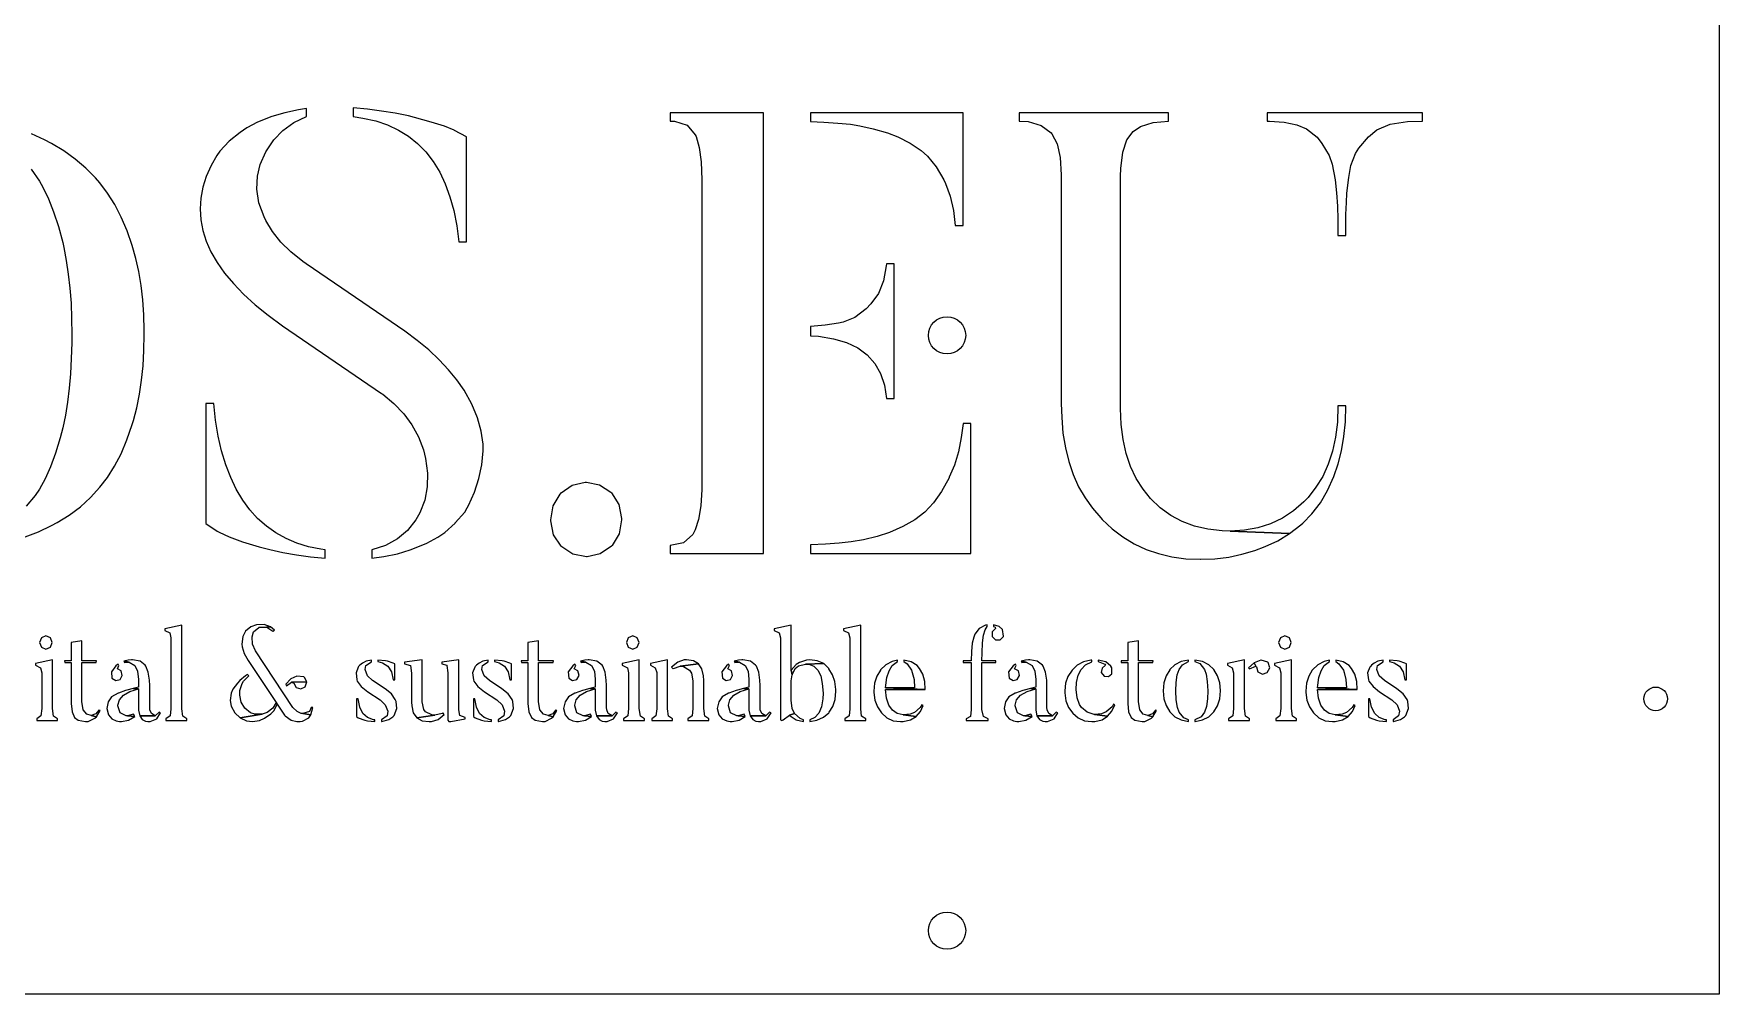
# Model space of a CAD drawing. Header units: millimetres. Extents: x 3735 to 5333, y 3252 to 4770.
# Drawn here: x 4113.5 to 4484.6, y 3818.3 to 4029.7 of the extents above; entities that cross this region are included whole.
import ezdxf

# ---------------------------------------------------------------- set-up
doc = ezdxf.new("R2010")
doc.units = ezdxf.units.MM
doc.layers.get('0').update_dxf_attribs({"color": 18, "true_color": 0x000000})
doc.layers.add('ext', color=18, linetype='Continuous', true_color=0x000000)
doc.layers.add('MASHARAB', color=6, linetype='Continuous', true_color=0xff00ff)

msp = doc.modelspace()

# ---------------------------------------------------------------- linework, layer by layer
at = {"color": 6, "lineweight": 0, "true_color": 0xff00ff}
for points in [[(4173.62, 4013.2), (4171.82, 4012.91), (4168.82, 4012.26), (4165.97, 4011.41), (4162.82, 4010.17), (4160.44, 4008.94), (4159, 4007.94), (4156.61, 4006.02), (4154.5, 4003.85), (4153.85, 4002.88), (4152.58, 4000.64), (4151.53, 3998.26), (4150.79, 3995.88), (4150.32, 3993.49), (4150.17, 3991.11), (4150.32, 3988.73), (4150.76, 3986.37), (4151.5, 3984.02), (4152.55, 3981.67), (4153.91, 3979.32), (4155.56, 3976.99), (4157.53, 3974.67), (4159.76, 3972.34), (4162.32, 3970.02), (4165.17, 3967.7), (4168.35, 3965.4), (4190.12, 3950.52), (4190.38, 3950.31), (4192.85, 3948.25), (4195, 3945.99), (4196.8, 3943.57), (4198.24, 3940.93), (4199.33, 3938.1), (4199.83, 3936.16), (4200.27, 3932.98), (4200.18, 3929.95), (4199.62, 3927.01), (4198.53, 3924.19), (4197.68, 3922.66), (4195.86, 3920.37), (4193.65, 3918.51), (4191.03, 3917.07), (4188, 3916.07), (4188, 3914.28), (4190.65, 3914.6), (4193.65, 3915.22), (4196.44, 3916.07), (4197.03, 3916.31), (4200.09, 3917.57), (4202.5, 3918.84), (4204.03, 3919.92), (4206.33, 3921.98), (4206.36, 3922.04), (4208.45, 3924.34), (4208.97, 3925.31), (4209.24, 3925.84), (4210.59, 3928.75), (4211.56, 3931.75), (4212.21, 3934.78), (4212.53, 3937.84), (4212.48, 3939.37), (4212.09, 3942.22), (4211.27, 3945.16), (4210, 3948.13), (4208.3, 3951.19), (4206.71, 3953.49), (4204.89, 3955.72), (4202.83, 3957.93), (4200.53, 3960.08), (4198, 3962.14), (4195.24, 3964.17), (4173.5, 3979.02), (4172.79, 3979.52), (4170.17, 3981.64), (4167.94, 3983.82), (4166.09, 3986.14), (4164.64, 3988.55), (4164.26, 3989.35), (4163.14, 3992.46), (4162.64, 3995.46), (4162.82, 3998.32), (4163.41, 4000.85), (4164.62, 4003.67), (4166.38, 4006.32), (4168.38, 4008.38), (4170.82, 4010.14), (4173.62, 4011.41)], [(4183.91, 4013.35), (4183.91, 4011.41), (4186.03, 4011.11), (4188.85, 4010.47), (4191.44, 4009.58), (4193.85, 4008.47), (4196.06, 4007.08), (4198.06, 4005.5), (4199.89, 4003.64), (4201.5, 4001.52), (4202.94, 3999.2), (4204.15, 3996.61), (4205.18, 3993.79), (4206.03, 3990.73), (4206.68, 3987.4), (4207.12, 3983.85), (4208.83, 3983.85), (4208.83, 4007), (4206.18, 4008.38), (4206.12, 4008.41), (4203.97, 4009.29), (4201.06, 4010.23), (4197.36, 4011.26), (4196.03, 4011.58), (4193.12, 4012.17), (4190.12, 4012.64), (4187.06, 4013.06)], [(4274.22, 4012.23), (4253.66, 4012.23), (4253.66, 4010.44), (4254.63, 4010.41), (4257.42, 4009.5), (4259.19, 4007.41), (4259.36, 4007.03), (4260.07, 4004.61), (4260.51, 4001.44), (4260.66, 3997.49), (4260.66, 3931.37), (4260.63, 3929.34), (4260.39, 3925.75), (4259.92, 3922.78), (4259.19, 3920.48), (4258.66, 3919.48), (4256.57, 3917.66), (4253.66, 3917.04), (4253.66, 3915.25), (4274.22, 3915.25)], [(4318.14, 4012.23), (4284.52, 4012.23), (4284.52, 4010.32), (4287.52, 4010.2), (4290.57, 4010), (4293.34, 4009.76), (4295.43, 4009.41), (4298.37, 4008.73), (4301.52, 4007.82), (4303.75, 4006.97), (4306.52, 4005.58), (4308.9, 4003.97), (4310.28, 4002.7), (4312.23, 4000.35), (4313.93, 3997.49), (4314.28, 3996.7), (4315.31, 3993.88), (4316.02, 3990.79), (4316.43, 3987.43), (4318.14, 3987.43)], [(4363.38, 4012.23), (4330.52, 4012.23), (4330.52, 4010.44), (4332.49, 4010.32), (4335.35, 4009.47), (4337.52, 4007.82), (4337.67, 4007.64), (4338.85, 4005.44), (4339.52, 4002.44), (4339.76, 3998.61), (4339.76, 3948.31), (4339.85, 3945.19), (4340.14, 3941.78), (4340.67, 3938.54), (4341.44, 3935.51), (4342.38, 3932.66), (4343.58, 3929.98), (4344.99, 3927.51), (4346.61, 3925.22), (4348.47, 3923.1), (4348.79, 3922.75), (4351, 3920.72), (4353.32, 3918.92), (4355.82, 3917.42), (4358.44, 3916.19), (4361.2, 3915.25), (4364.12, 3914.54), (4367.17, 3914.13), (4370.35, 3914.01), (4370.41, 3914.01), (4373.56, 3914.13), (4376.62, 3914.48), (4379.53, 3915.1), (4382.35, 3915.92), (4384.68, 3916.81), (4387.41, 3918.1), (4390.03, 3919.69), (4376.94, 3920.22), (4375.2, 3920.25), (4372.06, 3920.6), (4369.12, 3921.28), (4366.38, 3922.31), (4363.85, 3923.66), (4361.53, 3925.34), (4359.41, 3927.37), (4357.76, 3929.4), (4356.26, 3931.78), (4355.03, 3934.4), (4354.05, 3937.25), (4353.38, 3940.34), (4352.97, 3943.66), (4352.82, 3947.22), (4352.82, 3998.32), (4352.85, 4000.02), (4353.29, 4003.58), (4354.2, 4006.29), (4355.58, 4008.11), (4357.23, 4009.23), (4359.97, 4010.14), (4363.38, 4010.44)], [(4419.27, 4012.23), (4385.12, 4012.23), (4385.12, 4010.44), (4385.62, 4010.44), (4388.8, 4010.2), (4391.59, 4009.61), (4393.77, 4008.7), (4396.06, 4006.88), (4397.09, 4005.47), (4398.71, 4002.88), (4399.41, 4000.94), (4400.03, 3997.49), (4400.33, 3994.61), (4400.56, 3991.7), (4400.56, 3991.64), (4400.65, 3988.88), (4400.68, 3985.23), (4402.39, 3985.23), (4402.39, 3986.2), (4402.44, 3989.88), (4402.53, 3992.52), (4402.62, 3994.55), (4403.06, 3998.05), (4403.5, 4000.67), (4404.5, 4003.29), (4405.3, 4004.44), (4407.42, 4007), (4409.24, 4008.53), (4412.15, 4009.76), (4413.09, 4009.94), (4416.01, 4010.32), (4419.27, 4010.44)], [(4302.99, 3979.02), (4301.25, 3979.02), (4301.22, 3978.61), (4300.64, 3975.31), (4299.52, 3972.49), (4297.84, 3970.23), (4296.78, 3969.14), (4294.28, 3967.23), (4291.78, 3966.22), (4290.72, 3965.96), (4287.81, 3965.49), (4284.52, 3965.25), (4284.52, 3963.2), (4286.34, 3963.08), (4289.63, 3962.55), (4292.49, 3961.69), (4294.96, 3960.52), (4297.05, 3958.99), (4298.69, 3957.11), (4299.96, 3954.87), (4300.81, 3952.31), (4301.25, 3949.4), (4302.99, 3949.4)], [(4153.17, 3948.31), (4151.47, 3948.31), (4151.47, 3921.87), (4153.97, 3920.22), (4154.38, 3919.95), (4156.56, 3918.92), (4159.5, 3917.86), (4163.2, 3916.75), (4165.53, 3916.13), (4168.41, 3915.48), (4171.38, 3914.98), (4174.5, 3914.57), (4177.71, 3914.28), (4177.71, 3916.07), (4176.79, 3916.22), (4174.06, 3916.78), (4171.5, 3917.54), (4169.09, 3918.57), (4166.85, 3919.81), (4164.76, 3921.28), (4162.85, 3922.95), (4161.11, 3924.87), (4159.56, 3927.01), (4158.14, 3929.4), (4156.91, 3931.98), (4155.82, 3934.78), (4154.91, 3937.84), (4154.17, 3941.1), (4153.58, 3944.6)], [(4402.39, 3947.75), (4400.68, 3947.75), (4400.56, 3944.19), (4400.15, 3940.87), (4399.47, 3937.78), (4398.53, 3934.9), (4397.33, 3932.25), (4395.83, 3929.84), (4394.09, 3927.63), (4393.15, 3926.66), (4390.88, 3924.69), (4388.44, 3923.07), (4385.85, 3921.81), (4383.06, 3920.92), (4380.09, 3920.39), (4376.94, 3920.22), (4390.03, 3919.69), (4392.5, 3921.57), (4392.91, 3921.92), (4394.94, 3923.98), (4396.8, 3926.4), (4398.38, 3929.13), (4399.77, 3932.19), (4399.8, 3932.25), (4400.74, 3934.99), (4401.44, 3937.9), (4401.97, 3941.02), (4402.3, 3944.28)], [(4319.84, 3943.9), (4318.14, 3943.9), (4317.76, 3940.84), (4317.11, 3937.66), (4316.23, 3934.72), (4315.11, 3932.04), (4315.05, 3931.93), (4313.4, 3928.93), (4311.64, 3926.4), (4309.7, 3924.34), (4307.55, 3922.69), (4304.9, 3921.19), (4301.93, 3919.92), (4299.22, 3919.04), (4296.25, 3918.31), (4293.49, 3917.86), (4290.87, 3917.54), (4287.84, 3917.31), (4284.52, 3917.16), (4284.52, 3915.25), (4319.84, 3915.25)], [(4235.21, 3914.57), (4232.27, 3915.1), (4229.8, 3916.75), (4229.65, 3916.89), (4228.01, 3919.42), (4227.42, 3922.45), (4227.42, 3922.69), (4227.92, 3925.75), (4229.45, 3928.37), (4229.65, 3928.6), (4232.07, 3930.34), (4234.98, 3930.96), (4235.21, 3930.96), (4238.1, 3930.4), (4240.6, 3928.75), (4240.74, 3928.6), (4242.36, 3926.04), (4242.98, 3923.01), (4242.98, 3922.69), (4242.45, 3919.6), (4240.89, 3917.04), (4240.74, 3916.89), (4238.24, 3915.19), (4235.39, 3914.57)], [(4116.23, 3897.16), (4115.26, 3896.74), (4114.84, 3895.71), (4115.26, 3894.69), (4116.23, 3894.24), (4117.23, 3894.69), (4117.64, 3895.71), (4117.23, 3896.74)], [(4146.17, 3899.48), (4142.41, 3898.72), (4142.41, 3898.33), (4143.49, 3897.83), (4143.76, 3896.71), (4143.76, 3881.12), (4143.61, 3879.54), (4142.67, 3878.89), (4142.67, 3878.51), (4147.26, 3878.51), (4147.26, 3878.89), (4146.35, 3879.51), (4146.17, 3881.12)], [(4164.29, 3899.63), (4162.59, 3899.57), (4161.38, 3899.16), (4160.17, 3898.19), (4159.56, 3897.01), (4159.38, 3895.3), (4159.44, 3894.77), (4159.91, 3893.27), (4160.79, 3891.71), (4166.94, 3882.51), (4167.17, 3882.15), (4168.79, 3879.68), (4168.88, 3879.57), (4170.2, 3878.62), (4171.5, 3878.3), (4172.2, 3878.3), (4172.73, 3878.39), (4174.15, 3879.15), (4174.59, 3879.77), (4172.76, 3880.07), (4172.41, 3880.09), (4171.53, 3880.51), (4170.62, 3881.39), (4162.38, 3893.86), (4161.7, 3895.36), (4161.61, 3896.95), (4161.94, 3898.04), (4163.09, 3899.01), (4163.17, 3899.04), (4164.76, 3899.07), (4165.67, 3899.16)], [(4165.67, 3899.16), (4164.76, 3899.07), (4164.88, 3899.04), (4166.2, 3898.16), (4166.53, 3898.39)], [(4245.42, 3897.16), (4244.45, 3896.74), (4244.04, 3895.71), (4244.45, 3894.69), (4245.42, 3894.24), (4246.42, 3894.69), (4246.83, 3895.71), (4246.42, 3896.74)], [(4280.31, 3899.48), (4276.57, 3898.72), (4276.57, 3898.33), (4277.69, 3897.83), (4277.96, 3896.74), (4277.96, 3878.65), (4278.28, 3878.54), (4278.57, 3878.65), (4279.9, 3879.68), (4281.04, 3880.04), (4280.54, 3881.18), (4280.31, 3882.98), (4280.31, 3887.27), (4280.49, 3888.57), (4280.31, 3889.63)], [(4295.61, 3899.48), (4291.84, 3898.72), (4291.84, 3898.33), (4292.93, 3897.83), (4293.19, 3896.71), (4293.19, 3881.12), (4293.05, 3879.54), (4292.1, 3878.89), (4292.1, 3878.51), (4296.72, 3878.51), (4296.72, 3878.89), (4295.81, 3879.51), (4295.61, 3881.12)], [(4323.43, 3899.57), (4323.05, 3899.48), (4321.7, 3898.8), (4320.73, 3897.51), (4320.49, 3896.89), (4320.17, 3895.51), (4319.99, 3893.74), (4319.9, 3891.63), (4318.14, 3891.63), (4318.17, 3891.27), (4319.9, 3891.27), (4319.9, 3880.92), (4319.76, 3879.42), (4318.84, 3878.86), (4318.84, 3878.51), (4323.64, 3878.51), (4323.64, 3878.86), (4322.61, 3879.42), (4322.29, 3880.92), (4322.29, 3891.27), (4325.32, 3891.27), (4325.37, 3891.63), (4322.29, 3891.63), (4322.31, 3893.45), (4322.43, 3895.63), (4322.67, 3897.3), (4323.02, 3898.51), (4323.43, 3899.19)], [(4324.87, 3899.6), (4324.87, 3899.22), (4325.23, 3899.04), (4325.29, 3898.74), (4324.58, 3898.07), (4324.58, 3897.01), (4325.29, 3896.27), (4326.32, 3896.27), (4327.02, 3897.01), (4327.05, 3897.07), (4326.82, 3898.57), (4326.11, 3899.19)], [(4389, 3897.16), (4388, 3896.74), (4387.59, 3895.71), (4388, 3894.69), (4389, 3894.24), (4389.97, 3894.69), (4390.38, 3895.71), (4389.97, 3896.74)], [(4124.14, 3896.07), (4121.76, 3895.69), (4121.76, 3891.63), (4120.31, 3891.63), (4120.37, 3891.27), (4121.76, 3891.27), (4121.76, 3882.3), (4121.99, 3880.42), (4122.55, 3879.21), (4123.34, 3878.59), (4124.96, 3878.27), (4125.55, 3878.3), (4126.99, 3879.01), (4127.35, 3879.33), (4126.23, 3879.65), (4125.23, 3879.89), (4124.4, 3880.89), (4124.14, 3882.68), (4124.14, 3891.27), (4127.32, 3891.27), (4127.4, 3891.63), (4124.14, 3891.63)], [(4224.71, 3896.07), (4222.33, 3895.69), (4222.33, 3891.63), (4220.89, 3891.63), (4220.95, 3891.27), (4222.33, 3891.27), (4222.33, 3882.3), (4222.56, 3880.42), (4223.12, 3879.21), (4223.92, 3878.59), (4225.54, 3878.27), (4226.12, 3878.3), (4227.57, 3879.01), (4227.92, 3879.33), (4226.8, 3879.65), (4225.77, 3879.89), (4224.98, 3880.89), (4224.71, 3882.68), (4224.71, 3891.27), (4227.89, 3891.27), (4227.98, 3891.63), (4224.71, 3891.63)], [(4356.76, 3896.07), (4354.38, 3895.69), (4354.38, 3891.63), (4352.91, 3891.63), (4352.97, 3891.27), (4354.38, 3891.27), (4354.38, 3882.3), (4354.58, 3880.42), (4355.17, 3879.21), (4355.94, 3878.59), (4357.58, 3878.27), (4358.14, 3878.3), (4359.59, 3879.01), (4359.94, 3879.33), (4358.82, 3879.65), (4357.82, 3879.89), (4357.03, 3880.89), (4356.76, 3882.68), (4356.76, 3891.27), (4359.94, 3891.27), (4360, 3891.63), (4356.76, 3891.63)], [(4117.7, 3891.89), (4113.93, 3891.07), (4113.93, 3890.74), (4115.05, 3890.15), (4115.31, 3889.04), (4115.31, 3881.15), (4115.14, 3879.54), (4114.2, 3878.89), (4114.2, 3878.51), (4118.81, 3878.51), (4118.81, 3878.89), (4117.9, 3879.51), (4117.7, 3881.15)], [(4132.14, 3890.89), (4131.64, 3890.54), (4130.64, 3889.24), (4130.76, 3887.86), (4131.61, 3887.36), (4132.55, 3887.57), (4133.02, 3888.45), (4132.79, 3889.45), (4131.96, 3889.92), (4132.29, 3890.6)], [(4135.32, 3891.89), (4135.05, 3891.89), (4134.32, 3891.8), (4133.4, 3891.6), (4134.55, 3891.39), (4135.79, 3890.66), (4136.41, 3889.36), (4136.61, 3887.54), (4136.61, 3885.89), (4135.43, 3885.57), (4136.61, 3885.51), (4136.61, 3880.77), (4136.88, 3879.54), (4140.32, 3879.59), (4139.46, 3880.09), (4139.11, 3880.89), (4139.08, 3881.39), (4139.08, 3886.21), (4139.02, 3887.42), (4138.76, 3889.13), (4138.26, 3890.45), (4138.11, 3890.68), (4136.96, 3891.6)], [(4133.4, 3891.6), (4133.52, 3891.27), (4134.55, 3891.39)], [(4187.88, 3891.83), (4186.74, 3891.6), (4185.91, 3891.18), (4185.35, 3890.74), (4185.06, 3890.42), (4184.97, 3890.27), (4184.5, 3889.01), (4184.65, 3887.48), (4184.77, 3887.18), (4185.65, 3886.01), (4187.09, 3884.8), (4189.85, 3883.07), (4190.94, 3882.01), (4191.5, 3880.59), (4191.33, 3879.54), (4190.09, 3878.68), (4190.09, 3878.3), (4190.15, 3878.3), (4191.71, 3878.77), (4192.62, 3879.33), (4192.88, 3879.65), (4193.47, 3881.15), (4193.33, 3882.71), (4193.15, 3883.12), (4192.3, 3884.39), (4190.91, 3885.51), (4188.15, 3887.3), (4187, 3888.36), (4186.5, 3889.74), (4186.65, 3890.6), (4187.88, 3891.45)], [(4189.3, 3891.83), (4189.3, 3891.48), (4190.35, 3891.21), (4191.5, 3890.45), (4192.3, 3889.21), (4192.68, 3887.51), (4193.06, 3887.51), (4193.06, 3890.98), (4192.68, 3891.18), (4191.41, 3891.6), (4190.97, 3891.66)], [(4199.06, 3891.89), (4195.18, 3891.39), (4195.18, 3891.01), (4196.53, 3890.66), (4196.53, 3890.63), (4196.71, 3888.95), (4196.71, 3882.54), (4196.77, 3881.74), (4197.12, 3880.21), (4197.88, 3879.12), (4201.89, 3879.68), (4201.21, 3879.74), (4199.83, 3880.42), (4199.41, 3880.95), (4199.06, 3882.62)], [(4207.12, 3891.89), (4203.42, 3891.39), (4203.42, 3891.01), (4204.53, 3890.68), (4204.53, 3890.66), (4204.71, 3889.01), (4204.71, 3878.71), (4204.74, 3878.57), (4204.92, 3878.33), (4205.39, 3878.3), (4208.5, 3878.86), (4208.5, 3879.18), (4207.39, 3879.62), (4207.12, 3880.89)], [(4213.56, 3891.83), (4212.42, 3891.6), (4211.59, 3891.18), (4211.06, 3890.74), (4210.74, 3890.42), (4210.68, 3890.27), (4210.18, 3889.01), (4210.36, 3887.48), (4210.47, 3887.18), (4211.33, 3886.01), (4212.77, 3884.8), (4215.53, 3883.07), (4216.65, 3882.01), (4217.18, 3880.59), (4217.01, 3879.54), (4215.8, 3878.68), (4215.8, 3878.3), (4215.86, 3878.3), (4217.42, 3878.77), (4218.3, 3879.33), (4218.59, 3879.65), (4219.18, 3881.15), (4219.01, 3882.71), (4218.86, 3883.12), (4217.98, 3884.39), (4216.62, 3885.51), (4213.86, 3887.3), (4212.68, 3888.36), (4212.21, 3889.74), (4212.36, 3890.6), (4213.56, 3891.45)], [(4215.01, 3891.83), (4215.01, 3891.48), (4216.03, 3891.21), (4217.21, 3890.45), (4217.98, 3889.21), (4218.39, 3887.51), (4218.74, 3887.51), (4218.74, 3890.98), (4218.39, 3891.18), (4217.09, 3891.6), (4216.65, 3891.66)], [(4232.71, 3890.89), (4232.21, 3890.54), (4231.18, 3889.24), (4231.33, 3887.86), (4232.18, 3887.36), (4233.13, 3887.57), (4233.6, 3888.45), (4233.36, 3889.45), (4232.54, 3889.92), (4232.86, 3890.6)], [(4235.86, 3891.89), (4235.63, 3891.89), (4234.89, 3891.8), (4233.95, 3891.6), (4235.1, 3891.39), (4236.36, 3890.66), (4236.98, 3889.36), (4237.18, 3887.54), (4237.18, 3885.89), (4235.98, 3885.57), (4237.18, 3885.51), (4237.18, 3880.77), (4237.45, 3879.54), (4240.89, 3879.59), (4240.04, 3880.09), (4239.69, 3880.89), (4239.66, 3881.39), (4239.66, 3886.21), (4239.6, 3887.42), (4239.33, 3889.13), (4238.83, 3890.45), (4238.66, 3890.68), (4237.54, 3891.6)], [(4233.95, 3891.6), (4234.1, 3891.27), (4235.1, 3891.39)], [(4246.86, 3891.89), (4243.13, 3891.07), (4243.13, 3890.74), (4244.24, 3890.15), (4244.51, 3889.04), (4244.51, 3881.15), (4244.33, 3879.54), (4243.39, 3878.89), (4243.39, 3878.51), (4248.01, 3878.51), (4248.01, 3878.89), (4247.1, 3879.51), (4246.86, 3881.15)], [(4253.07, 3891.89), (4249.3, 3891.07), (4249.3, 3890.74), (4250.39, 3890.15), (4250.69, 3889.07), (4250.69, 3881.12), (4250.51, 3879.54), (4249.6, 3878.89), (4249.6, 3878.51), (4254.19, 3878.51), (4254.19, 3878.89), (4253.28, 3879.51), (4253.07, 3881.12)], [(4257.28, 3891.89), (4256.78, 3891.86), (4255.33, 3891.36), (4253.98, 3890.3), (4254.33, 3889.92), (4254.36, 3889.95), (4255.86, 3890.48), (4259.89, 3891.01), (4258.78, 3891.68)], [(4259.89, 3891.01), (4255.86, 3890.48), (4256.63, 3890.39), (4257.92, 3889.63), (4258.36, 3888.95), (4258.66, 3887.27), (4258.66, 3881.15), (4258.51, 3879.54), (4257.57, 3878.86), (4257.57, 3878.51), (4262.19, 3878.51), (4262.19, 3878.86), (4261.28, 3879.51), (4261.04, 3881.15), (4261.04, 3887.36), (4261.01, 3888.33), (4260.63, 3889.89)], [(4266.51, 3890.89), (4266.04, 3890.54), (4265.01, 3889.24), (4265.16, 3887.86), (4266.01, 3887.36), (4266.92, 3887.57), (4267.42, 3888.45), (4267.19, 3889.45), (4266.37, 3889.92), (4266.69, 3890.6)], [(4269.69, 3891.89), (4269.45, 3891.89), (4268.72, 3891.8), (4267.78, 3891.6), (4268.92, 3891.39), (4270.19, 3890.66), (4270.81, 3889.36), (4271.01, 3887.54), (4271.01, 3885.89), (4269.81, 3885.57), (4271.01, 3885.51), (4271.01, 3880.77), (4271.25, 3879.54), (4274.72, 3879.59), (4273.87, 3880.09), (4273.51, 3880.89), (4273.48, 3881.39), (4273.48, 3886.21), (4273.43, 3887.42), (4273.16, 3889.13), (4272.66, 3890.45), (4272.48, 3890.68), (4271.37, 3891.6)], [(4267.78, 3891.6), (4267.92, 3891.27), (4268.92, 3891.39)], [(4284.43, 3891.89), (4283.66, 3891.83), (4282.1, 3891.3), (4281.37, 3890.83), (4280.31, 3889.63), (4280.49, 3888.57), (4281.16, 3889.95), (4281.9, 3890.57), (4283.46, 3890.95), (4287.46, 3891.04), (4286.04, 3891.68)], [(4287.46, 3891.04), (4283.46, 3890.95), (4284.19, 3890.89), (4285.31, 3890.45), (4286.19, 3889.6), (4286.81, 3888.33), (4287.16, 3886.65), (4287.31, 3884.57), (4287.25, 3883.33), (4286.96, 3881.51), (4286.4, 3880.12), (4285.54, 3879.18), (4284.43, 3878.68), (4284.43, 3878.3), (4285.96, 3878.59), (4287.4, 3879.24), (4288.57, 3880.24), (4288.66, 3880.36), (4289.49, 3881.62), (4289.99, 3883.15), (4290.13, 3884.95), (4290.13, 3885.36), (4289.93, 3887.1), (4289.43, 3888.6), (4288.6, 3889.92), (4288.6, 3889.95)], [(4303.72, 3891.83), (4302.52, 3891.54), (4301.14, 3890.8), (4299.96, 3889.68), (4299.93, 3889.63), (4299.14, 3888.27), (4298.66, 3886.71), (4298.52, 3884.95), (4298.52, 3884.71), (4298.72, 3883.01), (4299.28, 3881.51), (4300.19, 3880.18), (4301.34, 3879.12), (4302.75, 3878.48), (4304.34, 3878.27), (4304.96, 3878.27), (4306.55, 3878.65), (4307.81, 3879.42), (4304.96, 3879.74), (4303.67, 3880.07), (4302.58, 3880.8), (4301.78, 3881.92), (4301.28, 3883.42), (4301.08, 3885.33), (4309.81, 3885.33), (4301.08, 3885.71), (4301.11, 3886.3), (4301.34, 3888.01), (4301.84, 3889.48), (4302.55, 3890.6), (4303.72, 3891.48)], [(4305.11, 3891.83), (4305.11, 3891.48), (4305.81, 3891.01), (4306.78, 3889.57), (4306.96, 3889.1), (4307.34, 3887.57), (4307.46, 3885.71), (4301.08, 3885.71), (4309.81, 3885.33), (4309.7, 3887.13), (4309.28, 3888.71), (4308.58, 3889.95), (4308.02, 3890.6), (4306.72, 3891.42)], [(4329.67, 3890.89), (4329.17, 3890.54), (4328.14, 3889.24), (4328.29, 3887.86), (4329.14, 3887.36), (4330.08, 3887.57), (4330.55, 3888.45), (4330.32, 3889.45), (4329.49, 3889.92), (4329.82, 3890.6)], [(4332.85, 3891.89), (4332.58, 3891.89), (4331.85, 3891.8), (4330.9, 3891.6), (4332.05, 3891.39), (4333.32, 3890.66), (4333.93, 3889.36), (4334.14, 3887.54), (4334.14, 3885.89), (4332.96, 3885.57), (4334.14, 3885.51), (4334.14, 3880.77), (4334.4, 3879.54), (4337.85, 3879.59), (4336.99, 3880.09), (4336.64, 3880.89), (4336.61, 3881.39), (4336.61, 3886.21), (4336.55, 3887.42), (4336.29, 3889.13), (4335.79, 3890.45), (4335.64, 3890.68), (4334.49, 3891.6)], [(4330.9, 3891.6), (4331.05, 3891.27), (4332.05, 3891.39)], [(4346.47, 3891.83), (4346.26, 3891.8), (4344.67, 3891.45), (4343.29, 3890.71), (4342.14, 3889.63), (4341.23, 3888.24), (4340.7, 3886.71), (4340.52, 3885.04), (4340.52, 3884.6), (4340.79, 3882.89), (4341.38, 3881.42), (4342.29, 3880.15), (4343.49, 3879.12), (4344.91, 3878.48), (4346.47, 3878.27), (4347.14, 3878.3), (4348.73, 3878.65), (4349.97, 3879.45), (4347.05, 3879.83), (4346.97, 3879.83), (4345.49, 3880.33), (4344.23, 3881.39), (4343.79, 3882.04), (4343.26, 3883.51), (4343.05, 3885.36), (4343.14, 3886.86), (4343.49, 3888.51), (4344.11, 3889.74), (4345.11, 3890.77), (4346.47, 3891.45)], [(4347.88, 3891.83), (4347.88, 3891.48), (4349.35, 3890.92), (4349.5, 3890.68), (4348.73, 3890.07), (4348.58, 3889.1), (4349.17, 3888.27), (4350.14, 3888.18), (4350.91, 3888.77), (4350.91, 3890.15), (4350.67, 3890.48), (4349.55, 3891.42)], [(4367.79, 3891.83), (4366.17, 3891.51), (4364.79, 3890.8), (4363.67, 3889.74), (4363.67, 3889.71), (4362.85, 3888.36), (4362.35, 3886.8), (4362.2, 3885.07), (4362.35, 3883.33), (4362.85, 3881.8), (4363.67, 3880.45), (4364.76, 3879.36), (4366.14, 3878.65), (4367.79, 3878.3), (4367.79, 3878.68), (4366.73, 3879.12), (4365.7, 3880.39), (4365.35, 3881.42), (4365.09, 3883.04), (4365, 3885.07), (4365.06, 3886.86), (4365.29, 3888.54), (4365.7, 3889.77), (4366.44, 3890.77), (4367.79, 3891.48)], [(4369.2, 3891.83), (4369.2, 3891.48), (4370.26, 3891.04), (4371.29, 3889.77), (4371.65, 3888.74), (4371.91, 3887.13), (4372, 3885.07), (4371.94, 3883.3), (4371.7, 3881.62), (4371.29, 3880.39), (4370.56, 3879.36), (4369.2, 3878.68), (4369.2, 3878.3), (4369.23, 3878.3), (4370.88, 3878.65), (4372.23, 3879.36), (4373.35, 3880.45), (4374.18, 3881.77), (4374.65, 3883.33), (4374.82, 3885.07), (4374.82, 3885.1), (4374.65, 3886.83), (4374.18, 3888.36), (4373.35, 3889.74), (4372.23, 3890.8), (4370.85, 3891.51)], [(4380.09, 3891.89), (4376.32, 3891.07), (4376.32, 3890.74), (4377.41, 3890.15), (4377.68, 3889.04), (4377.68, 3881.15), (4377.53, 3879.54), (4376.59, 3878.89), (4376.59, 3878.51), (4381.21, 3878.51), (4381.21, 3878.89), (4380.32, 3879.51), (4380.09, 3881.15)], [(4382.21, 3891.24), (4380.97, 3890.15), (4381.21, 3889.86), (4382.56, 3890.51)], [(4383.77, 3891.8), (4383.68, 3891.8), (4382.21, 3891.24), (4382.56, 3890.51), (4382.71, 3890.33), (4383, 3889.24), (4384.06, 3888.71), (4385.12, 3889.07), (4385.68, 3890.13), (4385.32, 3891.27), (4385.24, 3891.36)], [(4390.44, 3891.89), (4386.68, 3891.07), (4386.68, 3890.74), (4387.82, 3890.15), (4388.06, 3889.04), (4388.06, 3881.15), (4387.88, 3879.54), (4386.97, 3878.89), (4386.97, 3878.51), (4391.56, 3878.51), (4391.56, 3878.89), (4390.65, 3879.51), (4390.44, 3881.15)], [(4398.83, 3891.83), (4397.62, 3891.54), (4396.24, 3890.8), (4395.06, 3889.68), (4395.03, 3889.63), (4394.24, 3888.27), (4393.77, 3886.71), (4393.62, 3884.95), (4393.62, 3884.71), (4393.83, 3883.01), (4394.38, 3881.51), (4395.27, 3880.18), (4396.44, 3879.12), (4397.86, 3878.48), (4399.44, 3878.27), (4400.03, 3878.27), (4401.65, 3878.65), (4402.91, 3879.42), (4400.06, 3879.74), (4398.77, 3880.07), (4397.68, 3880.8), (4396.88, 3881.92), (4396.38, 3883.42), (4396.18, 3885.33), (4404.92, 3885.33), (4396.18, 3885.71), (4396.21, 3886.3), (4396.44, 3888.01), (4396.94, 3889.48), (4397.65, 3890.6), (4398.83, 3891.48)], [(4400.21, 3891.83), (4400.21, 3891.48), (4400.89, 3891.01), (4401.89, 3889.57), (4402.06, 3889.1), (4402.44, 3887.57), (4402.56, 3885.71), (4396.18, 3885.71), (4404.92, 3885.33), (4404.8, 3887.13), (4404.39, 3888.71), (4403.68, 3889.95), (4403.12, 3890.6), (4401.8, 3891.42)], [(4410.59, 3891.83), (4409.45, 3891.6), (4408.62, 3891.18), (4408.09, 3890.74), (4407.8, 3890.42), (4407.71, 3890.27), (4407.21, 3889.01), (4407.39, 3887.48), (4407.5, 3887.18), (4408.39, 3886.01), (4409.8, 3884.8), (4412.56, 3883.07), (4413.68, 3882.01), (4414.21, 3880.59), (4414.03, 3879.54), (4412.83, 3878.68), (4412.83, 3878.3), (4412.89, 3878.3), (4414.45, 3878.77), (4415.33, 3879.33), (4415.62, 3879.65), (4416.21, 3881.15), (4416.06, 3882.71), (4415.89, 3883.12), (4415, 3884.39), (4413.65, 3885.51), (4410.89, 3887.3), (4409.71, 3888.36), (4409.24, 3889.74), (4409.39, 3890.6), (4410.59, 3891.45)], [(4412.03, 3891.83), (4412.03, 3891.48), (4413.06, 3891.21), (4414.24, 3890.45), (4415.03, 3889.21), (4415.42, 3887.51), (4415.77, 3887.51), (4415.77, 3890.98), (4415.42, 3891.18), (4414.12, 3891.6), (4413.68, 3891.66)], [(4135.43, 3885.57), (4134.08, 3885.18), (4133.76, 3885.1), (4132.2, 3884.54), (4132.11, 3884.51), (4130.7, 3883.71), (4129.96, 3882.65), (4129.64, 3881.18), (4129.99, 3879.77), (4130.73, 3878.89), (4131.7, 3878.45), (4132.43, 3878.3), (4132.76, 3878.27), (4132.88, 3878.27), (4134.43, 3878.57), (4135.79, 3879.42), (4134.23, 3879.54), (4133.93, 3879.57), (4132.61, 3880.24), (4132.08, 3881.74), (4132.08, 3881.92), (4132.4, 3883.1), (4133.29, 3884.07), (4134.7, 3884.89), (4136.61, 3885.51)], [(4160.64, 3888.65), (4160.17, 3888.36), (4158.91, 3887.33), (4158.38, 3886.77), (4157.38, 3885.39), (4157, 3884.57), (4156.79, 3882.92), (4157.03, 3881.71), (4157.85, 3880.18), (4158.97, 3879.09), (4163.82, 3879.89), (4162.26, 3879.92), (4161.29, 3880.24), (4160.06, 3881.24), (4159.23, 3882.57), (4158.91, 3884.12), (4158.94, 3885.15), (4159.41, 3886.65), (4159.73, 3887.18), (4160.88, 3888.33)], [(4171.47, 3888.27), (4170.17, 3887.71), (4169.03, 3886.51), (4169.12, 3886.33), (4169.23, 3886.15), (4170.29, 3886.98), (4173.68, 3887.07), (4173.15, 3888.01), (4173, 3888.13)], [(4173.68, 3887.07), (4170.29, 3886.98), (4170.85, 3886.74), (4171.35, 3885.8), (4172.38, 3885.48), (4173.32, 3885.95)], [(4235.98, 3885.57), (4234.65, 3885.18), (4234.33, 3885.1), (4232.74, 3884.54), (4232.68, 3884.51), (4231.27, 3883.71), (4230.54, 3882.65), (4230.21, 3881.18), (4230.57, 3879.77), (4231.3, 3878.89), (4232.27, 3878.45), (4233.01, 3878.3), (4233.33, 3878.27), (4233.45, 3878.27), (4235.01, 3878.57), (4236.36, 3879.42), (4234.8, 3879.54), (4234.48, 3879.57), (4233.15, 3880.24), (4232.65, 3881.74), (4232.65, 3881.92), (4232.98, 3883.1), (4233.86, 3884.07), (4235.24, 3884.89), (4237.18, 3885.51)], [(4269.81, 3885.57), (4268.45, 3885.18), (4268.16, 3885.1), (4266.57, 3884.54), (4266.51, 3884.51), (4265.1, 3883.71), (4264.37, 3882.65), (4264.04, 3881.18), (4264.39, 3879.77), (4265.13, 3878.89), (4266.1, 3878.45), (4266.84, 3878.3), (4267.16, 3878.27), (4267.28, 3878.27), (4268.84, 3878.57), (4270.19, 3879.42), (4268.63, 3879.54), (4268.31, 3879.57), (4266.98, 3880.24), (4266.48, 3881.74), (4266.48, 3881.92), (4266.81, 3883.1), (4267.69, 3884.07), (4269.07, 3884.89), (4271.01, 3885.51)], [(4332.96, 3885.57), (4331.61, 3885.18), (4331.29, 3885.1), (4329.7, 3884.54), (4329.64, 3884.51), (4328.23, 3883.71), (4327.49, 3882.65), (4327.17, 3881.18), (4327.52, 3879.77), (4328.26, 3878.89), (4329.23, 3878.45), (4329.96, 3878.3), (4330.29, 3878.27), (4330.4, 3878.27), (4331.96, 3878.57), (4333.32, 3879.42), (4331.76, 3879.54), (4331.43, 3879.57), (4330.11, 3880.24), (4329.61, 3881.74), (4329.61, 3881.92), (4329.93, 3883.1), (4330.82, 3884.07), (4332.23, 3884.89), (4334.14, 3885.51)], [(4166.94, 3882.51), (4166.17, 3881.24), (4164.94, 3880.27), (4163.82, 3879.89), (4158.97, 3879.09), (4160.41, 3878.45), (4161.73, 3878.27), (4163.26, 3878.51), (4164.38, 3879.01), (4165.73, 3879.98), (4166.47, 3880.74), (4167.17, 3882.15)], [(4175, 3881.42), (4174.65, 3881.42), (4174.26, 3880.54), (4172.76, 3880.07), (4174.59, 3879.77)], [(4184.94, 3883.27), (4184.62, 3883.27), (4184.62, 3879.39), (4185, 3879.15), (4186.41, 3878.62), (4187.03, 3878.48), (4188.68, 3878.3), (4188.68, 3878.65), (4188.35, 3878.71), (4187.03, 3879.18), (4186.03, 3880.09), (4185.32, 3881.45)], [(4210.65, 3883.27), (4210.33, 3883.27), (4210.33, 3879.39), (4210.71, 3879.15), (4212.12, 3878.62), (4212.71, 3878.48), (4214.36, 3878.3), (4214.36, 3878.65), (4214.06, 3878.71), (4212.74, 3879.18), (4211.71, 3880.09), (4211.03, 3881.45)], [(4309.08, 3882.01), (4308.72, 3881.36), (4307.46, 3880.27), (4306.52, 3879.89), (4304.96, 3879.74), (4307.81, 3879.42), (4308.75, 3880.48), (4309.37, 3881.86)], [(4351.26, 3882.15), (4350.94, 3881.57), (4349.67, 3880.45), (4348.64, 3879.98), (4347.05, 3879.83), (4349.97, 3879.45), (4350.91, 3880.57), (4351.53, 3882.01)], [(4404.18, 3882.01), (4403.83, 3881.36), (4402.56, 3880.27), (4401.62, 3879.89), (4400.06, 3879.74), (4402.91, 3879.42), (4403.86, 3880.48), (4404.47, 3881.86)], [(4407.68, 3883.27), (4407.36, 3883.27), (4407.36, 3879.39), (4407.74, 3879.15), (4409.15, 3878.62), (4409.74, 3878.48), (4411.39, 3878.3), (4411.39, 3878.65), (4411.09, 3878.71), (4409.77, 3879.18), (4408.77, 3880.09), (4408.06, 3881.45)], [(4127.9, 3880.83), (4127.26, 3880.01), (4126.23, 3879.65), (4127.35, 3879.33), (4128.17, 3880.71)], [(4135.52, 3879.89), (4134.23, 3879.54), (4135.79, 3879.42)], [(4141.14, 3880.33), (4140.32, 3879.59), (4136.88, 3879.54), (4137.43, 3878.77), (4138.14, 3878.39), (4138.7, 3878.3), (4138.94, 3878.27), (4139.2, 3878.27), (4140.64, 3878.86), (4141.49, 3880.18)], [(4203.65, 3880.21), (4203.44, 3880.09), (4201.89, 3879.68), (4197.88, 3879.12), (4199.03, 3878.48), (4200.59, 3878.27), (4201.15, 3878.3), (4202.62, 3878.77), (4203.89, 3879.83)], [(4228.45, 3880.83), (4227.83, 3880.01), (4226.8, 3879.65), (4227.92, 3879.33), (4228.74, 3880.71)], [(4236.1, 3879.89), (4234.8, 3879.54), (4236.36, 3879.42)], [(4241.71, 3880.33), (4240.89, 3879.59), (4237.45, 3879.54), (4238.01, 3878.77), (4238.71, 3878.39), (4239.27, 3878.3), (4239.51, 3878.27), (4239.77, 3878.27), (4241.21, 3878.86), (4242.07, 3880.18)], [(4269.92, 3879.89), (4268.63, 3879.54), (4270.19, 3879.42)], [(4275.51, 3880.33), (4274.72, 3879.59), (4271.25, 3879.54), (4271.84, 3878.77), (4272.54, 3878.39), (4273.1, 3878.3), (4273.34, 3878.27), (4273.6, 3878.27), (4275.04, 3878.86), (4275.9, 3880.18)], [(4281.04, 3880.04), (4279.9, 3879.68), (4280.07, 3879.54), (4281.4, 3878.68), (4282.99, 3878.3), (4282.99, 3878.68), (4282.25, 3878.95)], [(4333.05, 3879.89), (4331.76, 3879.54), (4333.32, 3879.42)], [(4338.67, 3880.33), (4337.85, 3879.59), (4334.4, 3879.54), (4334.96, 3878.77), (4335.67, 3878.39), (4336.23, 3878.3), (4336.46, 3878.27), (4336.73, 3878.27), (4338.17, 3878.86), (4339.02, 3880.18)], [(4360.5, 3880.83), (4359.88, 3880.01), (4358.82, 3879.65), (4359.94, 3879.33), (4360.76, 3880.71)]]:
    msp.add_lwpolyline(points, close=True, dxfattribs=at)
for points in [[(4111.7, 3918.92), (4114.58, 3920.07), (4117.46, 3921.45), (4118.7, 3922.1), (4121.37, 3923.72), (4123.82, 3925.54), (4126.08, 3927.6), (4128.14, 3929.84), (4129.79, 3931.98), (4131.35, 3934.46), (4132.79, 3937.22), (4134.08, 3940.28), (4135.26, 3943.63), (4135.52, 3944.55), (4136.26, 3947.34), (4136.85, 3950.31), (4137.29, 3953.4), (4137.64, 3956.61), (4137.82, 3959.96), (4137.88, 3963.46), (4137.88, 3964.34), (4137.79, 3967.78), (4137.55, 3971.08), (4137.17, 3974.26), (4136.67, 3977.31), (4136.02, 3980.23), (4135.26, 3983.02), (4134.11, 3986.26), (4132.82, 3989.29), (4131.38, 3992.05), (4129.82, 3994.58), (4128.14, 3996.82), (4127.17, 3997.94), (4125.02, 4000.08), (4122.7, 4002.05), (4120.17, 4003.88), (4117.46, 4005.5), (4115.93, 4006.29), (4113.08, 4007.61)], [(4112.99, 3999.82), (4114.81, 3997.23), (4115.58, 3995.88), (4116.81, 3993.35), (4117.93, 3990.46), (4118.99, 3987.26), (4119.96, 3983.73), (4120.2, 3982.58), (4120.73, 3979.76), (4121.17, 3976.76), (4121.49, 3973.67), (4121.76, 3970.4), (4121.87, 3966.99), (4121.93, 3963.46), (4121.93, 3961.67), (4121.81, 3958.16), (4121.64, 3954.81), (4121.37, 3951.63), (4120.99, 3948.58), (4120.52, 3945.69), (4119.96, 3942.93), (4119.4, 3940.75), (4118.37, 3937.37), (4117.28, 3934.37), (4116.08, 3931.72), (4114.81, 3929.43), (4113.87, 3928.04), (4111.9, 3925.66)]]:
    msp.add_lwpolyline(points, dxfattribs=at)
at = {"layer": 'ext'}
msp.add_lwpolyline([(3734.62, 4252.28), (4484.62, 4252.28), (4484.62, 3818.28), (3734.62, 3818.28)], close=True, dxfattribs=at)
at = {"layer": 'MASHARAB'}
for centre, radius in [((4314.62, 3963.28), 4.1), ((4470.62, 3883.28), 2.6), ((4314.62, 3832.28), 4.1)]:
    msp.add_circle(centre, radius, dxfattribs=at)

doc.saveas('drawing.dxf')
